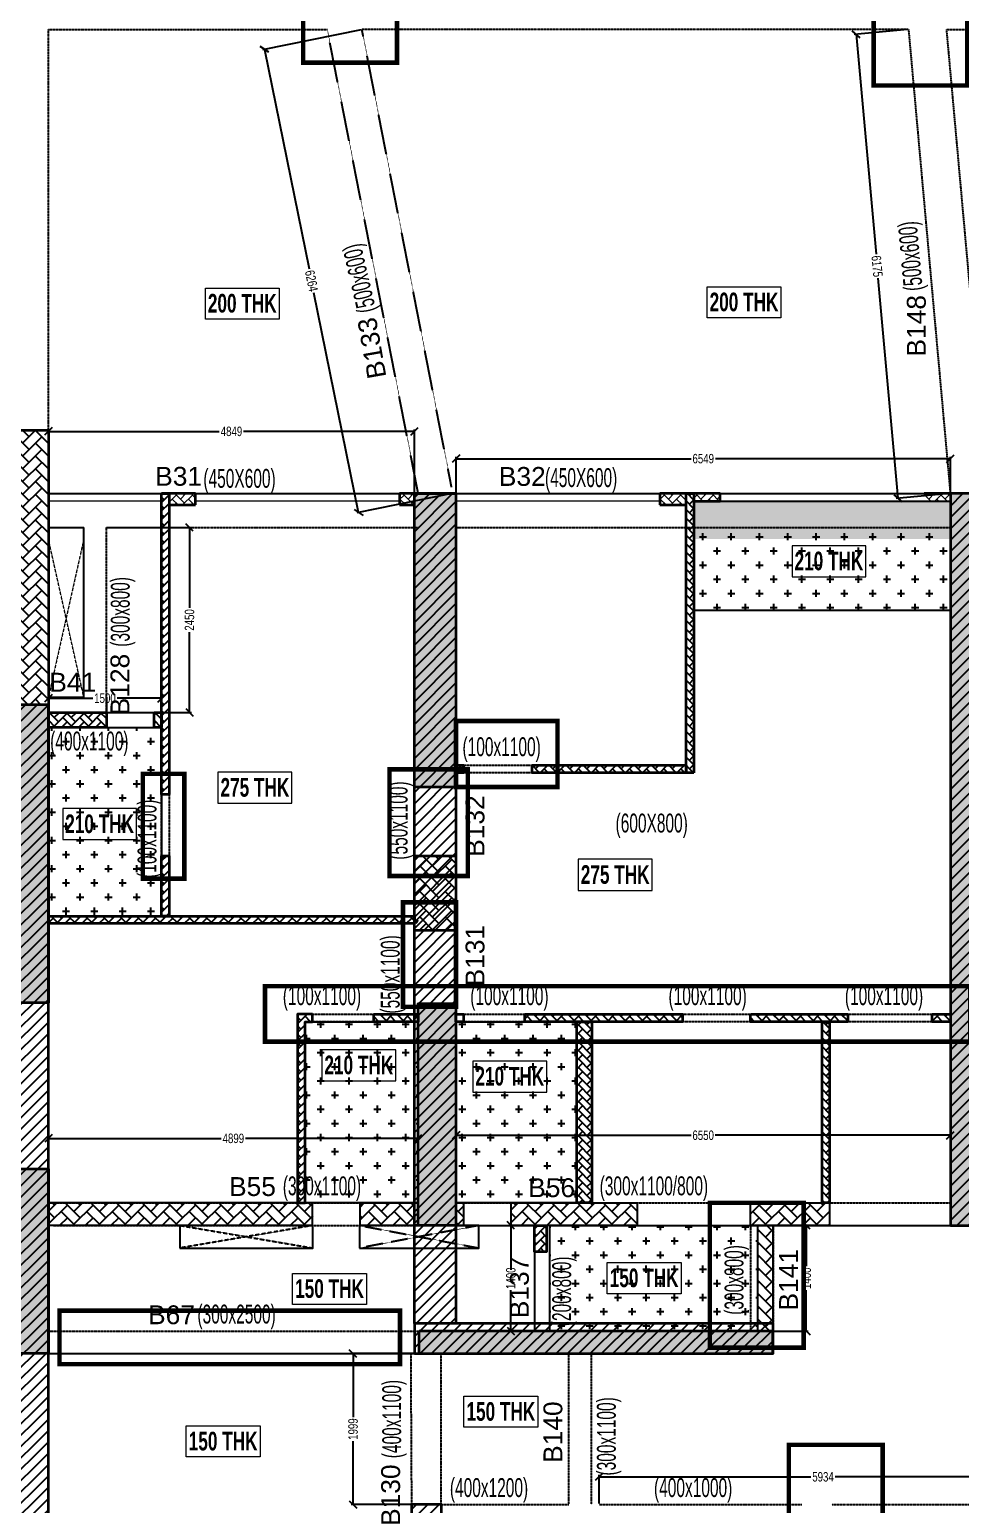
# Model space of a CAD drawing. Header units: millimetres. Extents: x 18542 to 87256, y 14692 to 73451.
# Drawn here: x 28440 to 40774, y 34012 to 53562 of the extents above; entities that cross this region are included whole.
import ezdxf
from ezdxf.enums import TextEntityAlignment as Align

# ---------------------------------------------------------------- set-up
doc = ezdxf.new("R2010")
doc.units = ezdxf.units.MM
doc.linetypes.add('HIDDEN', pattern=[0.375, 0.25, -0.125])
for name, color, linetype, lineweight in [('A-FLOR-IDEN', 11, 'Continuous', 9), ('A-HIDD-ABVE', 8, 'HIDDEN', 20), ('S-BEAM-IDEN', 2, 'Continuous', 9), ('S-COLS', 5, 'Continuous', 35), ('S-WALL', 4, 'Continuous', 18)]:
    doc.layers.add(name, color=color, linetype=linetype, lineweight=lineweight)
for name, color, linetype in [('Beam Nos', 7, 'Continuous'), ('changes', 7, 'Continuous'), ('CUTOUT', 4, 'Continuous'), ('S-BEAM', 7, 'Continuous'), ('S-COL HATCH', 9, 'Continuous'), ('S-DIM', 7, 'Continuous'), ('SUNK SLAB', 8, 'Continuous')]:
    doc.layers.add(name, color=color, linetype=linetype)
doc.styles.add('SC-BBS1', font='SansSerif')
doc.styles.add('sobha.sed', font='swisscl.ttf')
doc.styles.add('Swis721 LtCn BT', font='swisscl.ttf', dxfattribs={"width": 0.9, "height": 233.355162})
doc.styles.add('Swis721 LtCn BT_B', font='', dxfattribs={"width": 0.9, "height": 246.918336})
doc.styles.get('Swis721 LtCn BT_B').set_extended_font_data('Swis721 LtCn BT', bold=True)
doc.dimstyles.new('S-50', dxfattribs={"dimscale": 50, "dimtxt": 2.5, "dimasz": 2, "dimexe": 0.5, "dimexo": 0.25, "dimgap": 0.25, "dimtad": 0, "dimdec": 0, "dimrnd": 0.0005, "dimzin": 0, "dimdsep": 46, "dimtxsty": 'sobha.sed', "dimblk": 'OBLIQUE', "dimcen": 0.09, "dimclrd": 8, "dimclre": 8, "dimclrt": 6, "dimadec": 0, "dimazin": 0, "dimtfac": 1, "dimtdec": 0, "dimtofl": 0, "dimtmove": 2, "dimatfit": 3, "dimfxl": 0.18, "dimtolj": 1, "dimtzin": 0, "dimlwd": -1, "dimlwe": -1, "dimarcsym": 0})
pattern_1 = [(45, (-31699446.87, 20890861.25), (-75.1300955, 75.1300955), [])]
pattern_2 = [(45, (-31802317.5, 20729084.55), (0, 169.7056275), [360, -120]), (135, (-31802232.65, 20729169.4), (1e-14, 169.7056275), [360, -120])]
pattern_3 = [(45, (-15037.47, -17858.63), (0, 107.76307), [228.6, -76.2]), (135, (-14983.584, -17804.75), (7e-15, 107.76307), [228.6, -76.2])]
pattern_4 = [(360, (-31325997.91, 21142375.94), (187.5, 187.5), [93.75, -281.25]), (90, (-31325951.04, 21142329.07), (-187.5, 187.5), [93.75, -281.25])]
pattern_5 = [(45, (-31766331.42, 20760295.32), (3e-14, 113.13708499), [240, -80]), (135, (-31766274.855, 20760351.885), (4e-14, 113.13708499), [240, -80])]

# ---------------------------------------------------------------- blocks, each defined once
blk = doc.blocks.new('A$Cd226b1b4')
at = {"layer": 'S-COL HATCH', "transparency": 33554687}
h = blk.add_hatch(dxfattribs=at)
h.set_pattern_fill('ANSI31', color=256, scale=850)
h.set_pattern_definition(pattern_1)
h.paths.add_polyline_path([(5425, 10925), (5425, 10525), (10175, 10525), (10175, 10925)])
h.paths.add_polyline_path([(5425, 10925), (5975, 10925), (5975, 21925), (5425, 21925)])
h = blk.add_hatch(dxfattribs=at)
h.set_pattern_fill('ANSI31', color=256, scale=850)
h.set_pattern_definition(pattern_1)
h.paths.add_polyline_path([(12525, 12225), (13025, 12225), (13025, 21925), (12525, 21925)])
h = blk.add_hatch(dxfattribs=at)
h.set_pattern_fill('ANSI31', color=256, scale=850)
h.set_pattern_definition(pattern_1)
h.paths.add_polyline_path([(5785, 7625), (5785, 8525), (5385, 8525), (5385, 8025), (575, 8025), (575, 19125), (0, 19129), (0, 7625)])
at = {"layer": 'S-COLS', "elevation": 0}
blk.add_lwpolyline([(5425, 10925), (5425, 21925), (5975, 21925), (5975, 10925), (5425, 10925)], dxfattribs=at)
for points in [[(12525, 12225), (13025, 12225), (13025, 21925), (12525, 21925)], [(0, 7629), (5785, 7625), (5785, 8525), (5385, 8525), (5385, 8025), (575, 8025), (575, 19125), (0, 19129)], [(10175, 10925), (5425, 10925), (5425, 10525), (10175, 10525)]]:
    blk.add_lwpolyline(points, close=True, dxfattribs=at)
blk = doc.blocks.new('A$Cbe320e20')
at = {"layer": 'S-COL HATCH'}
h = blk.add_hatch(dxfattribs=at)
h.set_pattern_fill('AR-HBONE', color=256, scale=30)
h.set_pattern_definition(pattern_2)
h.paths.add_polyline_path([(-7796, 17040), (-7296, 17040), (-7296, 13401), (-7796, 13401)])
at = {"layer": 'S-COL HATCH', "transparency": 33554687}
h = blk.add_hatch(color=256, dxfattribs=at)
h.dxf.hatch_style = 1
h.paths.add_polyline_path([(-1896, 16200), (-2446, 16200), (-2446, 12310), (-1896, 12310)])
h = blk.add_hatch(color=256, dxfattribs=at)
h.dxf.hatch_style = 1
h.paths.add_polyline_path([(4654, 6500), (5154, 6500), (5154, 16200), (4654, 16200)])
h = blk.add_hatch(color=256, dxfattribs=at)
h.dxf.hatch_style = 1
h.paths.add_polyline_path([(-7296, 13401), (-7796, 13401), (-7796, 9451), (-7296, 9451)])
at = {"layer": 'S-COL HATCH'}
h = blk.add_hatch(dxfattribs=at)
h.set_pattern_fill('AR-HBONE', color=256, scale=30)
h.set_pattern_definition(pattern_2)
h.paths.add_polyline_path([(-1896, 11400), (-2446, 11400), (-2446, 10410), (-1896, 10410)])
at = {"layer": 'S-COL HATCH', "transparency": 33554687}
h = blk.add_hatch(color=256, dxfattribs=at)
h.dxf.hatch_style = 1
h.paths.add_polyline_path([(-1896, 9200), (-1896, 9200), (-1896, 9300), (-1896, 9440), (-2396, 9440), (-2396, 6500), (-1896, 6500)])
h = blk.add_hatch(color=256, dxfattribs=at)
h.dxf.hatch_style = 1
h.paths.add_polyline_path([(-7796, 4800), (-7296, 4800), (-7296, 7251), (-7796, 7251)])
at = {"layer": 'S-COL HATCH'}
h = blk.add_hatch(dxfattribs=at)
h.set_pattern_fill('AR-HBONE', color=256, scale=30)
h.set_pattern_definition(pattern_2)
h.paths.add_polyline_path([(-3786, 6799), (-7294, 6799), (-7294, 6501), (-3786, 6501)])
h = blk.add_hatch(dxfattribs=at)
h.set_pattern_fill('AR-HBONE', color=256, scale=30)
h.set_pattern_definition(pattern_2)
h.paths.add_polyline_path([(-2396, 6799), (-3166, 6799), (-3166, 6499), (-2615, 6499), (-2615, 6500), (-2396, 6500)])
h = blk.add_hatch(dxfattribs=at)
h.set_pattern_fill('AR-HBONE', color=256, scale=30)
h.set_pattern_definition(pattern_2)
h.paths.add_polyline_path([(-1795, 6800), (-1896, 6800), (-1896, 6500), (-1795, 6500)])
h = blk.add_hatch(dxfattribs=at)
h.set_pattern_fill('AR-HBONE', color=256, scale=30)
h.set_pattern_definition(pattern_2)
h.paths.add_polyline_path([(504, 6800), (-1165, 6800), (-1165, 6500), (504, 6500)])
h = blk.add_hatch(dxfattribs=at)
h.set_pattern_fill('AR-HBONE', color=256, scale=30)
h.set_pattern_definition(pattern_2)
h.paths.add_polyline_path([(2004, 6800), (2004, 6500), (3054, 6500), (3054, 6800)])
h = blk.add_hatch(dxfattribs=at)
h.set_pattern_fill('AR-HBONE', color=256, scale=20)
h.set_pattern_definition([(45, (-31797377.5, 20724184.55), (0, 113.13708499), [240, -80]), (135, (-31797320.93, 20724241.12), (9e-15, 113.13708499), [240, -80])])
h.paths.add_polyline_path([(-696, 6150), (-696, 6500), (-856, 6500), (-856, 6150)])
h = blk.add_hatch(dxfattribs=at)
h.set_pattern_fill('AR-HBONE', color=256, scale=30)
h.set_pattern_definition(pattern_2)
h.paths.add_polyline_path([(2304, 6500), (2104, 6500), (2104, 5100), (2304, 5100)])
at = {"layer": 'S-COL HATCH', "transparency": 33554687}
h = blk.add_hatch(color=256, dxfattribs=at)
h.dxf.hatch_style = 1
h.paths.add_polyline_path([(2304, 5100), (2104, 5100), (-2086, 5100), (-2086, 4800), (2304, 4800)])
h.paths.add_polyline_path([(-2086, 5100), (-2385, 5100), (-2385, 4800), (-2086, 4800)])
at = {"layer": 'S-WALL'}
h = blk.add_hatch(dxfattribs=at)
h.set_pattern_fill('FP_1', color=1, style=0, pattern_type=2)
h.set_pattern_definition(pattern_3)
h.paths.add_polyline_path([(-5695, 16050), (-5345, 16050), (-5345, 16200), (-5695, 16200)])
h = blk.add_hatch(dxfattribs=at)
h.set_pattern_fill('FP_1', color=1, style=0, pattern_type=2)
h.set_pattern_definition(pattern_3)
h.paths.add_polyline_path([(-5695, 16050), (-5345, 16050), (-5345, 16200), (-5695, 16200)])
h = blk.add_hatch(dxfattribs=at)
h.set_pattern_fill('FP_1', color=1, style=0, pattern_type=2)
h.set_pattern_definition(pattern_3)
h.paths.add_polyline_path([(-2445, 16050), (-2445, 16200), (-2645, 16200), (-2645, 16050)])
h = blk.add_hatch(dxfattribs=at)
h.set_pattern_fill('FP_1', color=1, style=0, pattern_type=2)
h.set_pattern_definition(pattern_3)
h.paths.add_polyline_path([(-2445, 16050), (-2445, 16200), (-2645, 16200), (-2645, 16050)])
h = blk.add_hatch(dxfattribs=at)
h.set_pattern_fill('FP_1', color=1, style=0, pattern_type=2)
h.set_pattern_definition(pattern_3)
h.paths.add_polyline_path([(1155, 16050), (1155, 16200), (805, 16200), (805, 16050)])
h = blk.add_hatch(dxfattribs=at)
h.set_pattern_fill('FP_1', color=1, style=0, pattern_type=2)
h.set_pattern_definition(pattern_3)
h.paths.add_polyline_path([(1155, 16050), (1155, 16200), (805, 16200), (805, 16050)])
h = blk.add_hatch(dxfattribs=at)
h.set_pattern_fill('FP_1', color=1, style=0, pattern_type=2)
h.set_pattern_definition(pattern_3)
h.paths.add_polyline_path([(1605, 16100), (1605, 16200), (1255, 16200), (1255, 16100)])
h = blk.add_hatch(dxfattribs=at)
h.set_pattern_fill('FP_1', color=1, style=0, pattern_type=2)
h.set_pattern_definition(pattern_3)
h.paths.add_polyline_path([(1605, 16100), (1605, 16200), (1255, 16200), (1255, 16100)])
h = blk.add_hatch(dxfattribs=at)
h.set_pattern_fill('FP_1', color=1, style=0, pattern_type=2)
h.set_pattern_definition(pattern_3)
h.paths.add_polyline_path([(4655, 16100), (4655, 16200), (4305, 16200), (4305, 16100)])
h = blk.add_hatch(dxfattribs=at)
h.set_pattern_fill('FP_1', color=1, style=0, pattern_type=2)
h.set_pattern_definition(pattern_3)
h.paths.add_polyline_path([(4655, 16100), (4655, 16200), (4305, 16200), (4305, 16100)])
at = {"layer": 'S-BEAM', "color": 5}
for points in [[(-3796, 6801), (-7294, 6801), (-7294, 6501), (-3796, 6501)], [(-1896, 6800), (-1795, 6800), (-1795, 6500), (-1896, 6500)], [(-1165, 6800), (504, 6800), (504, 6500), (-1165, 6500)]]:
    blk.add_lwpolyline(points, close=True, dxfattribs=at)
at = {"layer": 'S-BEAM', "color": 5, "elevation": 0}
for points in [[(-3166, 6800), (-2396, 6800), (-2396, 6499), (-3166, 6499)], [(2004, 6800), (3054, 6800), (3054, 6500), (2004, 6500)], [(2104, 6500), (2304, 6500), (2304, 5100), (2104, 5100)]]:
    blk.add_lwpolyline(points, close=True, dxfattribs=at)
at = {"layer": 'S-COLS'}
for p, q in [((-7296, 17040), (-7296, 17040)), ((-7296, 13401), (-7796, 13401)), ((-2385, 4800), (-2385, 5100))]:
    blk.add_line(p, q, dxfattribs=at)
for points in [[(-7296, 17040), (-7296, 9451), (-7796, 9451), (-7796, 17040)], [(-2446, 16200), (-1896, 16200), (-1896, 12310), (-2446, 12310)], [(-2446, 11400), (-1896, 11400), (-1896, 10410), (-2446, 10410)], [(-7796, 7251), (-7296, 7251), (-7296, 4800), (-7796, 4800)]]:
    blk.add_lwpolyline(points, close=True, dxfattribs=at)
at = {"layer": 'S-COLS', "elevation": 0}
for points in [[(4654, 6500), (5154, 6500), (5154, 16200), (4654, 16200)], [(-856, 6500), (-696, 6500), (-696, 6150), (-856, 6150)]]:
    blk.add_lwpolyline(points, close=True, dxfattribs=at)
at = {"layer": 'S-COLS'}
blk.add_lwpolyline([(-2396, 6500), (-2396, 9440), (-1896, 9440), (-1896, 6500), (-2446, 6500)], dxfattribs=at)
at = {"layer": 'S-COLS', "elevation": 0}
blk.add_lwpolyline([(-2385, 4800), (2304, 4800), (2304, 5100), (-2385, 5100)], dxfattribs=at)
at = {"layer": 'S-WALL', "color": 7}
for p, q in [((-7295, 16200), (-5795, 16200)), ((-5795, 16100), (-7295, 16100)), ((-5345, 16200), (-2645, 16200)), ((-2645, 16100), (-5345, 16100)), ((-1895, 16200), (805, 16200)), ((805, 16100), (-1895, 16100)), ((1605, 16200), (4305, 16200)), ((4654, 16100), (1605, 16100))]:
    blk.add_line(p, q, dxfattribs=at)
at = {"layer": 'S-WALL', "color": 5, "lineweight": 35}
for p, q in [((-5345, 16200), (-5795, 16200)), ((-5695, 16050), (-5345, 16050)), ((-5345, 16050), (-5345, 16200)), ((-2645, 16200), (-2645, 16050)), ((-2645, 16050), (-2445, 16050)), ((805, 16200), (805, 16050)), ((805, 16050), (1155, 16050)), ((1255, 16100), (1605, 16100)), ((1605, 16100), (1605, 16200))]:
    blk.add_line(p, q, dxfattribs=at)
at = {"layer": 'S-WALL', "lineweight": 35}
for p, q in [((-1895, 16200), (-2645, 16200)), ((1605, 16200), (805, 16200)), ((5155, 16200), (4305, 16200))]:
    blk.add_line(p, q, dxfattribs=at)
blk = doc.blocks.new('A$Cf6edaa24')
at = {"layer": 'CUTOUT', "color": 8, "linetype": 'HIDDEN'}
for p, q in [((880, 300), (-875, 1)), ((-875, 299), (880, 0)), ((3080, 300), (1500, 0)), ((3080, 300), (1500, 0)), ((1500, 300), (3080, 0))]:
    blk.add_line(p, q, dxfattribs=at)
at = {"layer": 'CUTOUT', "linetype": 'HIDDEN'}
blk.add_line((1500, 300), (3080, 0), dxfattribs=at)
at = {"layer": 'CUTOUT'}
for points in [[(-880, 0), (880, 0), (880, 300), (-880, 300)], [(1500, 0), (3080, 0), (3080, 300), (1500, 300)]]:
    blk.add_lwpolyline(points, close=True, dxfattribs=at)
blk = doc.blocks.new('_OBLIQUE')
at = {"color": 0, "linetype": 'ByBlock'}
blk.add_line((-0.5, -0.5), (0.5, 0.5), dxfattribs=at)
blk = doc.blocks.new('*D356')
at = {"layer": 'Defpoints', "color": 0, "transparency": 16777216}
for p in [(33540, 48235), (28691, 47411), (33540, 47411)]:
    blk.add_point(p, dxfattribs=at)
at = {"layer": 'S-DIM', "color": 8, "transparency": 16777216}
for p, q in [((28691, 47423), (28691, 48260)), ((28691, 48235), (30954, 48235)), ((33540, 48235), (31277, 48235)), ((33540, 47424), (33540, 48260))]:
    blk.add_line(p, q, dxfattribs=at)
at = {"layer": 'S-DIM', "color": 8, "transparency": 16777216, "xscale": 100, "yscale": 100, "zscale": 100, "rotation": 180}
blk.add_blockref('_OBLIQUE', (28691, 48235), dxfattribs=at)
at = {"layer": 'S-DIM', "color": 8, "transparency": 16777216, "xscale": 100, "yscale": 100, "zscale": 100}
blk.add_blockref('_OBLIQUE', (33540, 48235), dxfattribs=at)
at = {"layer": 'S-DIM', "color": 6, "transparency": 16777216, "insert": (31116, 48235), "char_height": 125, "attachment_point": 5, "style": 'sobha.sed'}
blk.add_mtext('\\A1;4849', dxfattribs=at)
blk = doc.blocks.new('*D277')
at = {"layer": 'Defpoints', "color": 0, "transparency": 16777216}
for p in [(40640, 47873), (34091, 47411), (40640, 47411, 0)]:
    blk.add_point(p, dxfattribs=at)
at = {"layer": 'S-DIM', "color": 8, "transparency": 16777216}
for p, q in [((34091, 47423), (34091, 47898)), ((34091, 47873), (37205, 47873)), ((40640, 47873), (37527, 47873)), ((40640, 47424), (40640, 47898))]:
    blk.add_line(p, q, dxfattribs=at)
at = {"layer": 'S-DIM', "color": 8, "transparency": 16777216, "xscale": 100, "yscale": 100, "zscale": 100, "rotation": 180}
blk.add_blockref('_OBLIQUE', (34091, 47873), dxfattribs=at)
at = {"layer": 'S-DIM', "color": 8, "transparency": 16777216, "xscale": 100, "yscale": 100, "zscale": 100}
blk.add_blockref('_OBLIQUE', (40640, 47873), dxfattribs=at)
at = {"layer": 'S-DIM', "color": 6, "transparency": 16777216, "insert": (37366, 47873), "char_height": 125, "attachment_point": 5, "style": 'sobha.sed'}
blk.add_mtext('\\A1;6549', dxfattribs=at)
blk = doc.blocks.new('*D285')
at = {"layer": 'Defpoints', "color": 0, "transparency": 16777216}
for p in [(30190, 44698), (28690, 44511, 0), (30190, 44311)]:
    blk.add_point(p, dxfattribs=at)
at = {"layer": 'S-DIM', "color": 8, "transparency": 16777216}
for p, q in [((28690, 44523), (28690, 44723)), ((28690, 44698), (29281, 44698)), ((30190, 44698), (29600, 44698)), ((30190, 44323), (30190, 44723))]:
    blk.add_line(p, q, dxfattribs=at)
at = {"layer": 'S-DIM', "color": 8, "transparency": 16777216, "xscale": 100, "yscale": 100, "zscale": 100, "rotation": 180}
blk.add_blockref('_OBLIQUE', (28690, 44698), dxfattribs=at)
at = {"layer": 'S-DIM', "color": 8, "transparency": 16777216, "xscale": 100, "yscale": 100, "zscale": 100}
blk.add_blockref('_OBLIQUE', (30190, 44698), dxfattribs=at)
at = {"layer": 'S-DIM', "color": 6, "transparency": 16777216, "insert": (29440, 44698), "char_height": 125, "attachment_point": 5, "style": 'sobha.sed'}
blk.add_mtext('\\A1;1500', dxfattribs=at)
blk = doc.blocks.new('*D245')
at = {"layer": 'Defpoints', "color": 0, "transparency": 16777216}
for p in [(33590, 38864), (28692, 38012), (33590, 38010)]:
    blk.add_point(p, dxfattribs=at)
at = {"layer": 'S-DIM', "color": 8, "transparency": 16777216}
for p, q in [((28692, 38024), (28692, 38889)), ((28692, 38864), (30979, 38864)), ((33590, 38864), (31303, 38864)), ((33590, 38023), (33590, 38889))]:
    blk.add_line(p, q, dxfattribs=at)
at = {"layer": 'S-DIM', "color": 8, "transparency": 16777216, "xscale": 100, "yscale": 100, "zscale": 100, "rotation": 180}
blk.add_blockref('_OBLIQUE', (28692, 38864), dxfattribs=at)
at = {"layer": 'S-DIM', "color": 8, "transparency": 16777216, "xscale": 100, "yscale": 100, "zscale": 100}
blk.add_blockref('_OBLIQUE', (33590, 38864), dxfattribs=at)
at = {"layer": 'S-DIM', "color": 6, "transparency": 16777216, "insert": (31141, 38864), "char_height": 125, "attachment_point": 5, "style": 'sobha.sed'}
blk.add_mtext('\\A1;4899', dxfattribs=at)
blk = doc.blocks.new('*D246')
at = {"layer": 'Defpoints', "color": 0, "transparency": 16777216}
for p in [(40640, 38905), (34090, 38011), (40640, 38011, 0)]:
    blk.add_point(p, dxfattribs=at)
at = {"layer": 'S-DIM', "color": 8, "transparency": 16777216}
for p, q in [((34090, 38023), (34090, 38930)), ((40640, 38023), (40640, 38930)), ((34090, 38905), (37204, 38905)), ((40640, 38905), (37526, 38905))]:
    blk.add_line(p, q, dxfattribs=at)
at = {"layer": 'S-DIM', "color": 8, "transparency": 16777216, "xscale": 100, "yscale": 100, "zscale": 100, "rotation": 180}
blk.add_blockref('_OBLIQUE', (34090, 38905), dxfattribs=at)
at = {"layer": 'S-DIM', "color": 8, "transparency": 16777216, "xscale": 100, "yscale": 100, "zscale": 100}
blk.add_blockref('_OBLIQUE', (40640, 38905), dxfattribs=at)
at = {"layer": 'S-DIM', "color": 6, "transparency": 16777216, "insert": (37365, 38905), "char_height": 125, "attachment_point": 5, "style": 'sobha.sed'}
blk.add_mtext('\\A1;6550', dxfattribs=at)
blk = doc.blocks.new('*D254')
at = {"layer": 'Defpoints', "color": 0, "transparency": 16777216}
for p in [(41920, 34378), (35986, 34012), (41920, 34012)]:
    blk.add_point(p, dxfattribs=at)
at = {"layer": 'S-DIM', "color": 8, "transparency": 16777216}
for p, q in [((35986, 34024), (35986, 34403)), ((35986, 34378), (38792, 34378)), ((41920, 34378), (39115, 34378)), ((41920, 34024), (41920, 34403))]:
    blk.add_line(p, q, dxfattribs=at)
at = {"layer": 'S-DIM', "color": 8, "transparency": 16777216, "xscale": 100, "yscale": 100, "zscale": 100, "rotation": 180}
blk.add_blockref('_OBLIQUE', (35986, 34378), dxfattribs=at)
at = {"layer": 'S-DIM', "color": 8, "transparency": 16777216, "xscale": 100, "yscale": 100, "zscale": 100}
blk.add_blockref('_OBLIQUE', (41920, 34378), dxfattribs=at)
at = {"layer": 'S-DIM', "color": 6, "transparency": 16777216, "insert": (38953, 34378), "char_height": 125, "attachment_point": 5, "style": 'sobha.sed'}
blk.add_mtext('\\A1;5934', dxfattribs=at)
blk = doc.blocks.new('*D290')
at = {"layer": 'Defpoints', "color": 0, "transparency": 16777216}
for p in [(29460, 46961), (29460, 44511, 0), (30560, 44511)]:
    blk.add_point(p, dxfattribs=at)
at = {"layer": 'S-DIM', "color": 8, "transparency": 16777216}
for p, q in [((29473, 46961), (30585, 46961)), ((30560, 46961), (30560, 45897)), ((30560, 44511), (30560, 45575)), ((29473, 44511), (30585, 44511))]:
    blk.add_line(p, q, dxfattribs=at)
at = {"layer": 'S-DIM', "color": 8, "transparency": 16777216, "xscale": 100, "yscale": 100, "zscale": 100}
for p, rotation in [((30560, 46961), 90), ((30560, 44511), 270)]:
    blk.add_blockref('_OBLIQUE', p, dxfattribs=dict(at, rotation=rotation))
at = {"layer": 'S-DIM', "color": 6, "transparency": 16777216, "insert": (30560, 45736), "char_height": 125, "attachment_point": 5, "rotation": 90, "style": 'sobha.sed'}
blk.add_mtext('\\A1;2450', dxfattribs=at)
blk = doc.blocks.new('*D291')
at = {"layer": 'Defpoints', "color": 0, "transparency": 16777216}
for p in [(33890, 36011), (32727, 34012), (33890, 34012)]:
    blk.add_point(p, dxfattribs=at)
at = {"layer": 'S-DIM', "color": 8, "transparency": 16777216}
for p, q in [((33878, 36011), (32702, 36011)), ((32727, 36011), (32727, 35171)), ((32727, 34012), (32727, 34852)), ((33878, 34012), (32702, 34012))]:
    blk.add_line(p, q, dxfattribs=at)
at = {"layer": 'S-DIM', "color": 8, "transparency": 16777216, "xscale": 100, "yscale": 100, "zscale": 100}
for p, rotation in [((32727, 36011), 90), ((32727, 34012), 270)]:
    blk.add_blockref('_OBLIQUE', p, dxfattribs=dict(at, rotation=rotation))
at = {"layer": 'S-DIM', "color": 6, "transparency": 16777216, "insert": (32727, 35011), "char_height": 125, "attachment_point": 5, "rotation": 90, "style": 'sobha.sed'}
blk.add_mtext('\\A1;1999', dxfattribs=at)
blk = doc.blocks.new('*D448')
at = {"layer": 'Defpoints', "color": 0, "transparency": 16777216}
for p in [(32845, 53562), (34091, 47423), (32800, 47161)]:
    blk.add_point(p, dxfattribs=at)
at = {"layer": 'S-DIM', "color": 8, "transparency": 16777216}
for p, q in [((32832, 53559), (31529, 53294)), ((31554, 53299), (32145, 50389)), ((32800, 47161), (32209, 50072)), ((34079, 47421), (32776, 47156))]:
    blk.add_line(p, q, dxfattribs=at)
at = {"layer": 'S-DIM', "color": 8, "transparency": 16777216, "xscale": 100, "yscale": 100, "zscale": 100}
for p, rotation in [((31554, 53299), 101.4767030807643), ((32800, 47161), 281.4767030807643)]:
    blk.add_blockref('_OBLIQUE', p, dxfattribs=dict(at, rotation=rotation))
at = {"layer": 'S-DIM', "color": 6, "transparency": 16777216, "insert": (32177, 50230), "char_height": 125, "attachment_point": 5, "rotation": 281.4767, "style": 'sobha.sed'}
blk.add_mtext('\\A1;6264', dxfattribs=at)
blk = doc.blocks.new('*D449')
at = {"layer": 'Defpoints', "color": 0, "transparency": 16777216}
for p in [(40085, 53562), (39947, 47349), (40640, 47411, 0)]:
    blk.add_point(p, dxfattribs=at)
at = {"layer": 'S-DIM', "color": 8, "transparency": 16777216}
for p, q in [((40073, 53560), (39367, 53497)), ((39392, 53499), (39655, 50584)), ((39947, 47349), (39684, 50264)), ((40628, 47410), (39922, 47347))]:
    blk.add_line(p, q, dxfattribs=at)
at = {"layer": 'S-DIM', "color": 8, "transparency": 16777216, "xscale": 100, "yscale": 100, "zscale": 100}
for p, rotation in [((39392, 53499), 95.15687656454917), ((39947, 47349), 275.1568765645491)]:
    blk.add_blockref('_OBLIQUE', p, dxfattribs=dict(at, rotation=rotation))
at = {"layer": 'S-DIM', "color": 6, "transparency": 16777216, "insert": (39669, 50424), "char_height": 125, "attachment_point": 5, "rotation": 275.1569, "style": 'sobha.sed'}
blk.add_mtext('\\A1;6175', dxfattribs=at)
blk = doc.blocks.new('*D451')
at = {"layer": 'Defpoints', "color": 0, "transparency": 16777216}
for p in [(35130, 37711), (34817, 36311), (35130, 36311)]:
    blk.add_point(p, dxfattribs=at)
at = {"layer": 'S-DIM', "color": 8, "transparency": 16777216}
for p, q in [((35118, 37711), (34792, 37711)), ((34817, 37711), (34817, 37170)), ((34817, 36311), (34817, 36851)), ((35118, 36311), (34792, 36311))]:
    blk.add_line(p, q, dxfattribs=at)
at = {"layer": 'S-DIM', "color": 8, "transparency": 16777216, "xscale": 100, "yscale": 100, "zscale": 100}
for p, rotation in [((34817, 37711), 89.99991696906116), ((34817, 36311), 269.9999169690611)]:
    blk.add_blockref('_OBLIQUE', p, dxfattribs=dict(at, rotation=rotation))
at = {"layer": 'S-DIM', "color": 6, "transparency": 16777216, "insert": (34817, 37011), "char_height": 125, "attachment_point": 5, "rotation": 89.9999, "style": 'sobha.sed'}
blk.add_mtext('\\A1;1400', dxfattribs=at)
blk = doc.blocks.new('*D452')
at = {"layer": 'Defpoints', "color": 0, "transparency": 16777216}
for p in [(37990, 37711, 0), (37990, 36311, 0), (38731, 36311)]:
    blk.add_point(p, dxfattribs=at)
at = {"layer": 'S-DIM', "color": 8, "transparency": 16777216}
for p, q in [((38003, 37711), (38756, 37711)), ((38731, 37711), (38731, 37170)), ((38731, 36311), (38731, 36851)), ((38003, 36311), (38756, 36311))]:
    blk.add_line(p, q, dxfattribs=at)
at = {"layer": 'S-DIM', "color": 8, "transparency": 16777216, "xscale": 100, "yscale": 100, "zscale": 100}
for p, rotation in [((38731, 37711), 90), ((38731, 36311), 270)]:
    blk.add_blockref('_OBLIQUE', p, dxfattribs=dict(at, rotation=rotation))
at = {"layer": 'S-DIM', "color": 6, "transparency": 16777216, "insert": (38731, 37011), "char_height": 125, "attachment_point": 5, "rotation": 90, "style": 'sobha.sed'}
blk.add_mtext('\\A1;1400', dxfattribs=at)

msp = doc.modelspace()

# ---------------------------------------------------------------- hatches: boundary and pattern name
at = {"layer": 'S-COL HATCH'}
h = msp.add_hatch(dxfattribs=at)
h.set_pattern_fill('AR-HBONE', color=256, scale=20)
h.set_pattern_definition(pattern_5)
h.paths.add_polyline_path([(30290.4, 47410.8), (30190.4, 47410.8), (30190.4, 43420.8), (30290.4, 43420.8)])
h = msp.add_hatch(dxfattribs=at)
h.set_pattern_fill('AR-HBONE', color=256, scale=20)
h.set_pattern_definition(pattern_5)
h.paths.add_polyline_path([(37240.4, 47410.8), (37140.4, 47410.8), (37140.4, 43710.8), (37240.4, 43710.8)])
h = msp.add_hatch(dxfattribs=at)
h.set_pattern_fill('AR-HBONE', color=256, scale=20)
h.set_pattern_definition([(45, (-31767731.46, 20760295.34), (3e-14, 113.13708499), [240, -80]), (135, (-31767674.89, 20760351.905), (4e-14, 113.13708499), [240, -80])])
h.paths.add_polyline_path([(28690.4, 44510.8), (28690.4, 44310.8), (29460.4, 44310.8), (29460.4, 44510.8)])
h = msp.add_hatch(dxfattribs=at)
h.set_pattern_fill('AR-HBONE', color=256, scale=20)
h.set_pattern_definition(pattern_5)
h.paths.add_polyline_path([(30090.4, 44510.8), (30090.4, 44310.8), (30190.4, 44310.8), (30190.4, 44510.8)])
h = msp.add_hatch(dxfattribs=at)
h.set_pattern_fill('AR-HBONE', color=256, scale=15)
h.set_pattern_definition([(45, (-31325997.83, 21142375.94), (2e-14, 84.85281374), [180, -60]), (135, (-31325955.406, 21142418.37), (3e-14, 84.85281374), [180, -60])])
h.paths.add_polyline_path([(34190.4, 43810.8), (34090.4, 43810.8), (34090.4, 43710.8), (34190.4, 43710.8)])
h = msp.add_hatch(dxfattribs=at)
h.set_pattern_fill('AR-HBONE', color=256, scale=20)
h.set_pattern_definition(pattern_5)
h.paths.add_polyline_path([(37140.4, 43810.8), (35100.4, 43810.8), (35100.4, 43710.8), (37140.4, 43710.8)])
h = msp.add_hatch(dxfattribs=at)
h.set_pattern_fill('AR-HBONE', color=256, scale=20)
h.set_pattern_definition(pattern_5)
h.paths.add_polyline_path([(30290.4, 42610.8), (30190.4, 42610.8), (30190.4, 41810.8), (30290.4, 41810.8)])
h = msp.add_hatch(dxfattribs=at)
h.set_pattern_fill('AR-HBONE', color=256, scale=20)
h.set_pattern_definition(pattern_5)
h.paths.add_polyline_path([(33590.4, 41810.8), (28690.4, 41810.8), (28690.4, 41710.8), (33590.4, 41710.8)])
h = msp.add_hatch(dxfattribs=at)
h.set_pattern_fill('AR-HBONE', color=256, scale=20)
h.set_pattern_definition(pattern_5)
h.paths.add_polyline_path([(32090.4, 40410.8), (32190.4, 40410.8), (32190.4, 40510.8), (31990.4, 40510.8), (31990.4, 38011.8), (32090.4, 38011.8)])
h = msp.add_hatch(dxfattribs=at)
h.set_pattern_fill('AR-HBONE', color=256, scale=20)
h.set_pattern_definition(pattern_5)
h.paths.add_polyline_path([(33590.4, 40510.8), (33000.4, 40510.8), (33000.4, 40410.8), (33590.4, 40410.8)])
h = msp.add_hatch(dxfattribs=at)
h.set_pattern_fill('AR-HBONE', color=256, scale=20)
h.set_pattern_definition(pattern_5)
h.paths.add_polyline_path([(37090.4, 40410.8), (37090.4, 40510.8), (35000.4, 40510.8), (35000.4, 40410.8)])
h = msp.add_hatch(dxfattribs=at)
h.set_pattern_fill('AR-HBONE', color=256, scale=20)
h.set_pattern_definition(pattern_5)
h.paths.add_polyline_path([(39280.4, 40510.8), (37990.4, 40510.8), (37990.4, 40410.8), (39280.4, 40410.8)])
h = msp.add_hatch(dxfattribs=at)
h.set_pattern_fill('AR-HBONE', color=256, scale=20)
h.set_pattern_definition(pattern_5)
h.paths.add_polyline_path([(40640.4, 40510.8), (40400.4, 40510.8), (40400.4, 40410.8), (40640.4, 40410.8)])
h = msp.add_hatch(dxfattribs=at)
h.set_pattern_fill('AR-HBONE', color=256, scale=20)
h.set_pattern_definition(pattern_5)
h.paths.add_polyline_path([(35690.9, 38010.8), (35890.4, 38010.8), (35890.4, 40410.8), (35690.9, 40410.8)])
h = msp.add_hatch(dxfattribs=at)
h.set_pattern_fill('AR-HBONE', color=256, scale=20)
h.set_pattern_definition(pattern_5)
h.paths.add_polyline_path([(39040.4, 40410.8), (38940.4, 40410.8), (38940.4, 38010.8), (39040.4, 38010.8)])
at = {"layer": 'SUNK SLAB'}
h = msp.add_hatch(dxfattribs=at)
h.set_pattern_fill('CROSS', color=8, scale=750, style=0)
h.set_pattern_definition([(360, (-31766328.81, 20915235.64), (187.5, 187.5), [93.75, -281.25]), (90, (-31766281.93, 20915188.76), (-187.5, 187.5), [93.75, -281.25])])
h.paths.add_polyline_path([(40640.3, 46810.8), (40640.3, 47310.8), (37240.4, 47310.8), (37240.4, 46810.8)])
h.paths.add_polyline_path([(72241.2, 46810.8), (72241.2, 47311.6), (68841.2, 47311.6), (68841.2, 46810.8)])
h = msp.add_hatch(dxfattribs=at)
h.set_pattern_fill('CROSS', color=8, scale=750, style=0)
h.set_pattern_definition([(360, (-31325997.91, 21142275.94), (187.5, 187.5), [93.75, -281.25]), (90, (-31325951.04, 21142229.07), (-187.5, 187.5), [93.75, -281.25])])
h.paths.add_polyline_path([(40640.3, 45860.8), (40640.3, 46960.8), (37240.4, 46960.8), (37240.4, 45860.8)])
h = msp.add_hatch(dxfattribs=at)
h.set_pattern_fill('CROSS', color=8, scale=750, style=0)
h.set_pattern_definition(pattern_4)
h.paths.add_polyline_path([(28690.4, 41810.8), (30190.4, 41810.8), (30190.4, 44310.8), (28690.4, 44310.8)])
h = msp.add_hatch(dxfattribs=at)
h.set_pattern_fill('CROSS', color=8, scale=750, style=0)
h.set_pattern_definition(pattern_4)
h.paths.add_polyline_path([(33590.4, 40410.8), (32090.4, 40410.8), (32090.4, 38010.8), (33590.4, 38010.8)])
h = msp.add_hatch(dxfattribs=at)
h.set_pattern_fill('CROSS', color=8, scale=750, style=0)
h.set_pattern_definition(pattern_4)
h.paths.add_polyline_path([(35690.8, 40410.8), (34090.4, 40410.8), (34090.4, 38010.8), (35690.8, 38010.8)])
h = msp.add_hatch(dxfattribs=at)
h.set_pattern_fill('CROSS', color=8, scale=750, style=0)
h.set_pattern_definition([(360, (-31325997.91, 21141942.63), (187.5, 187.5), [93.75, -281.25]), (90, (-31325951.04, 21141895.76), (-187.5, 187.5), [93.75, -281.25])])
h.paths.add_polyline_path([(35330.4, 37710.8), (35330.4, 36310.8), (38090.4, 36310.8), (38090.4, 37710.8)])
h.paths.add_polyline_path([(35757, 36312.5), (35757, 37585.8), (35229.8, 37585.8), (35229.8, 36312.5)], flags=9)

# ---------------------------------------------------------------- linework, layer by layer
at = {"color": 1, "const_width": 60}
for points in [[(32064.9, 58242.8), (33307.6, 58242.8), (33307.6, 53121.9), (32064.9, 53121.9)], [(39623.2, 57940.6), (40865.9, 57940.6), (40865.9, 52819.7), (39623.2, 52819.7)], [(37454, 38010.8), (38696.7, 38010.8), (38696.7, 36090.4), (37454, 36090.4)]]:
    msp.add_lwpolyline(points, close=True, dxfattribs=at)
at = {"color": 2, "const_width": 60}
for points in [[(35435, 44397.1), (34090.4, 44397.1), (34090.4, 43520.8), (35435, 43520.8)], [(29941.6, 43696.2), (30492, 43696.2), (30492, 42306.2), (29941.6, 42306.2)], [(34247, 42342.8), (33210.1, 42342.8), (33210.1, 43755.6), (34247, 43755.6)], [(33389.3, 41992.7), (34090.4, 41992.7), (34090.4, 40607), (33389.3, 40607)], [(31560.5, 40881.2), (40902.4, 40881.2), (40902.4, 40146.5), (31560.5, 40146.5)], [(28837.3, 36580.3), (33349.3, 36580.3), (33349.3, 35871.5), (28837.3, 35871.5)]]:
    msp.add_lwpolyline(points, close=True, dxfattribs=at)
at = {"color": 1, "const_width": 60, "elevation": 0}
msp.add_lwpolyline([(38500.4, 34801.8), (39743.1, 34801.8), (39743.1, 30810.8), (38500.4, 30810.8)], close=True, dxfattribs=at)
at = {"layer": 'A-FLOR-IDEN', "color": 8, "flags": 128}
for points in [[(31747.8, 50135.4), (31747.8, 49723.6), (30770.3, 49723.6), (30770.3, 50135.4)], [(31747.8, 50135.4), (31747.8, 49723.6), (30770.3, 49723.6), (30770.3, 50135.4)], [(38394.8, 50152.4), (38394.8, 49740.6), (37417.3, 49740.6), (37417.3, 50152.4)], [(38394.8, 50152.4), (38394.8, 49740.6), (37417.3, 49740.6), (37417.3, 50152.4)]]:
    msp.add_lwpolyline(points, close=True, dxfattribs=at)
at = {"layer": 'A-FLOR-IDEN', "color": 8, "elevation": 0, "flags": 128}
for points in [[(38542.9, 46719.2), (38542.9, 46307.4), (39520.4, 46307.4), (39520.4, 46719.2)], [(30937.4, 43718.3), (30937.4, 43306.5), (31914.9, 43306.5), (31914.9, 43718.3)], [(28880.4, 43235.7), (28880.4, 42823.9), (29857.9, 42823.9), (29857.9, 43235.7)], [(35710.8, 42563), (35710.8, 42151.2), (36688.3, 42151.2), (36688.3, 42563)], [(32313.8, 40039.2), (32313.8, 39627.4), (33291.3, 39627.4), (33291.3, 40039.2)], [(34314.7, 39889.2), (34314.7, 39477.4), (35292.2, 39477.4), (35292.2, 39889.2)], [(37071.7, 37217.5), (37071.7, 36805.6), (36094.2, 36805.6), (36094.2, 37217.5)], [(32903.8, 37074.9), (32903.8, 36663.1), (31926.3, 36663.1), (31926.3, 37074.9)], [(35173.6, 35446.2), (35173.6, 35034.4), (34196.1, 35034.4), (34196.1, 35446.2)], [(31494.2, 35053.3), (31494.2, 34641.5), (30516.7, 34641.5), (30516.7, 35053.3)]]:
    msp.add_lwpolyline(points, close=True, dxfattribs=at)
at = {"layer": 'A-HIDD-ABVE', "linetype": 'HIDDEN'}
for p, q in [((29160.4, 46810.8), (28690.4, 44710.8)), ((29160.4, 44710.8), (28690.4, 46810.8))]:
    msp.add_line(p, q, dxfattribs=at)
at = {"layer": 'S-BEAM', "linetype": 'HIDDEN'}
for p, q in [((28690.3, 53561.6), (32386.2, 53561.6)), ((28690.3, 47411.6), (28690.3, 53561.6)), ((33590.4, 47411.6), (32386.2, 53561.6, 0)), ((34032, 47498), (32844.5, 53562.7, 0)), ((40085.3, 53561.6), (32844.7, 53561.6)), ((40085.3, 53561.6, 0), (40641.4, 47389.1, 0)), ((40587.2, 53562.7, 0), (41139.3, 47434, 0)), ((40587.3, 53561.6), (49301, 53561.6)), ((29460.4, 46960.8), (33590.4, 46960.8)), ((29460.4, 44310.8), (29460.4, 46960.8)), ((34090.4, 46960.8), (40640.3, 46960.8, 0)), ((28690.3, 44710.8), (28690.3, 46660.8)), ((29460.4, 44710.8), (29460.4, 44710.8)), ((33540.4, 43520.8), (33540.4, 42610.8)), ((34090.4, 43520.8), (34090.4, 42610.8)), ((33540.4, 41620.8), (33540.4, 40710.8)), ((34090.4, 41620.8), (34090.4, 40710.8)), ((28690.4, 38010.2), (33590.4, 38010.2)), ((34090.4, 38010.8), (40640.3, 38010.8, 0)), ((28690.4, 37711.8), (33590.4, 37709.6)), ((37990.4, 37710.8, 0), (37990.4, 36310.8, 0)), ((38290.4, 37711.6), (43940.4, 37711.6)), ((38290.4, 37710.8, 0), (38290.4, 36310.8, 0)), ((28690.4, 36310.8), (33600.7, 36310.8, 0)), ((33490.4, 36011.5, 0), (33500.4, 34011.5)), ((33890.4, 36011.5), (33890.4, 34011.5)), ((35586, 34011.5), (35586, 36011.5, 0)), ((35886, 34011.5), (35886, 36011.5, 0)), ((33890.4, 34011.5), (35586, 34011.5)), ((35986, 34011.5), (38670.4, 34011.5)), ((39070.4, 34011.5), (41920.4, 34011.5))]:
    msp.add_line(p, q, dxfattribs=at)
at = {"layer": 'S-BEAM'}
for p, q in [((28690.3, 47410.8), (34090.4, 47410.8)), ((34090.4, 47410.8), (40640.3, 47410.8, 0)), ((28690.3, 46960.8), (29160.4, 46960.8)), ((29160.4, 44710.8), (29160.4, 46960.8)), ((28690.3, 44710.8), (29160.4, 44710.8)), ((34090.4, 37710.8), (35130.4, 37710.8)), ((35130.4, 37710.8), (35130.4, 36310.8)), ((35330.4, 37710.8), (37990.4, 37710.8)), ((35330.4, 37710.8), (35330.4, 36310.8)), ((38290.4, 37710.8), (40640.3, 37710.8, 0)), ((28690.4, 36010.8, 0), (33588.7, 36010.8, 0))]:
    msp.add_line(p, q, dxfattribs=at)
at = {"layer": 'S-BEAM', "elevation": 0}
for points in [[(37240.4, 47310.8), (40640.3, 47310.8), (40640.3, 45860.8), (37240.4, 45860.8)], [(28690.4, 44310.8), (30190.4, 44310.8), (30190.4, 41810.8), (28690.4, 41810.8)], [(32090.4, 40410.8), (33590.4, 40410.8), (33590.4, 38010.8), (32090.4, 38010.8)], [(34090.4, 40410.8), (35690.8, 40410.8), (35690.8, 38010.8), (34090.4, 38010.8)]]:
    msp.add_lwpolyline(points, close=True, dxfattribs=at)
msp.add_lwpolyline([(29460.4, 44710.8), (29460.4, 44310.8), (28690.4, 44310.8), (28690.4, 44710.8), (29160.4, 44710.8)], dxfattribs=at)
at = {"layer": 'S-BEAM', "linetype": 'HIDDEN', "elevation": 0}
for points in [[(34190.4, 43810.8), (35100.4, 43810.8), (35100.4, 43710.8), (34190.4, 43710.8)], [(30190.4, 43420.8), (30290.4, 43420.8), (30290.4, 42610.8), (30190.4, 42610.8)], [(32190.4, 40510.8), (33000.4, 40510.8), (33000.4, 40410.8), (32190.4, 40410.8)], [(34190.4, 40510.8), (35000.4, 40510.8), (35000.4, 40410.8), (34190.4, 40410.8)], [(37090.4, 40510.8), (37990.4, 40510.8), (37990.4, 40410.8), (37090.4, 40410.8)], [(39280.3, 40510.8), (40400.3, 40510.8), (40400.3, 40410.8), (39280.3, 40410.8)]]:
    msp.add_lwpolyline(points, close=True, dxfattribs=at)
at = {"layer": 'S-COLS', "elevation": 0}
for points in [[(30190.4, 47410.8), (30290.4, 47410.8), (30290.4, 43420.8), (30190.4, 43420.8)], [(37240.4, 43710.8), (37140.4, 43710.8), (37140.4, 47410.8), (37240.4, 47410.8)], [(28690.4, 44510.8), (29460.4, 44510.8), (29460.4, 44310.8), (28690.4, 44310.8)], [(30090.4, 44510.8), (30190.4, 44510.8), (30190.4, 44310.8), (30090.4, 44310.8)], [(34090.4, 43810.8), (34190.4, 43810.8), (34190.4, 43710.8), (34090.4, 43710.8)], [(35100.4, 43810.8), (37140.4, 43810.8), (37140.4, 43710.8), (35100.4, 43710.8)], [(30190.4, 42610.8), (30290.4, 42610.8), (30290.4, 41810.8), (30190.4, 41810.8)], [(28690.4, 41810.8), (33540.4, 41810.8), (33540.4, 41710.8), (28690.4, 41710.8)], [(33000.4, 40510.8), (33590.4, 40510.8), (33590.4, 40410.8), (33000.4, 40410.8)], [(34090.4, 40510.8), (34190.4, 40510.8), (34190.4, 40410.8), (34090.4, 40410.8)], [(35000.4, 40510.8), (37090.4, 40510.8), (37090.4, 40410.8), (35000.4, 40410.8)], [(37990.4, 40510.8), (39280.4, 40510.8), (39280.4, 40410.8), (37990.4, 40410.8)], [(40400.4, 40510.8), (40640.4, 40510.8), (40640.4, 40410.8), (40400.4, 40410.8)], [(35690.9, 40410.8), (35890.4, 40410.8), (35890.4, 38010.8), (35690.9, 38010.8)], [(38940.4, 40410.8), (39040.4, 40410.8), (39040.4, 38010.8), (38940.4, 38010.8)]]:
    msp.add_lwpolyline(points, close=True, dxfattribs=at)
msp.add_lwpolyline([(32190.4, 40510.8), (31990.4, 40510.8), (31990.4, 38011.8), (32090.4, 38011.8), (32090.4, 40410.8), (32190.4, 40410.8), (32190.4, 40510.8)], dxfattribs=at)

# ---------------------------------------------------------------- block references
at = {"layer": 'Beam Nos'}
msp.add_blockref('A$Cf6edaa24', (31313.6, 37410.7), dxfattribs=at)
at = {"layer": 'changes'}
msp.add_blockref('A$Cd226b1b4', (28115.4, 25486.3), dxfattribs=at)
at = {"layer": 'S-COLS'}
msp.add_blockref('A$Cbe320e20', (35986, 31210.8), dxfattribs=at)

# ---------------------------------------------------------------- texts
at = {"layer": 'A-FLOR-IDEN', "color": 1, "char_height": 246.92, "width": 1155, "attachment_point": 2, "line_spacing_factor": 0.964267, "style": 'Swis721 LtCn BT_B'}
for s, insert in [('200 THK', (31259.1, 50057.3)), ('200 THK', (31259.1, 50057.3)), ('200 THK', (37906.1, 50074.3)), ('200 THK', (37906.1, 50074.3)), ('210 THK', (39031.6, 46641.2, 0)), ('275 THK', (31426.2, 43640.3)), ('210 THK', (29369.1, 43157.7, 0)), ('275 THK', (36199.6, 42485)), ('210 THK', (32802.6, 39961.1, 0)), ('210 THK', (34803.4, 39811.1, 0)), ('150 THK', (32415, 36996.9, 0)), ('150 THK', (36583, 37139.4)), ('150 THK', (34684.9, 35368.1, 0)), ('150 THK', (31005.4, 34975.3))]:
    msp.add_mtext(s, dxfattribs=dict(at, insert=insert))
at = {"layer": 'Beam Nos', "color": 3, "style": 'SC-BBS1'}
for s, rotation, p in [('B148', 90, (40389, 49635, 0)), ('B133', 99.96377, (33172.7, 49372.7, 0)), ('B128', 90, (29837.7, 44879.4)), ('B132', 90, (34542.1, 43004.1, 0)), ('B131', 90, (34542.1, 41286.3, 0)), ('B141', 90, (38696, 36991.1)), ('B137', 90, (35130.4, 36888.7)), ('B140', 90, (35574.2, 34970.3)), ('B130', 90, (33424.4, 34134.9, 0))]:
    msp.add_text(s, height=250, rotation=rotation, dxfattribs=at).set_placement(p, align=Align.BOTTOM_CENTER)
for s, p in [('B31', (30416, 47440.1)), ('B32', (34968.5, 47438.1)), ('B41', (29013.2, 44710.8)), ('B55', (31394.3, 38025.8)), ('B56', (35357.7, 38010.8)), ('B67', (30321.5, 36326.3))]:
    msp.add_text(s, height=250, dxfattribs=at).set_placement(p, align=Align.BOTTOM_CENTER)
at = {"layer": 'S-BEAM-IDEN', "color": 3, "style": 'Swis721 LtCn BT', "width": 0.8}
for s, rotation, p in [('(500x600)', 95.07956, (40274.4, 50108.2, 0)), ('(500x600)', 103.06395, (33034.3, 49839.7)), ('(300x800)', 90, (29767.1, 45381.1)), ('(550x1100)', 90, (33449, 42558.8)), ('(550x1100)', 90, (33344.1, 40518.6)), ('(300x800)', 90, (37899, 36526.5, 0)), ('(200x800)', 90, (35615.4, 36375)), ('(400x1100)', 90, (33363.9, 34625)), ('(300x1100)', 90, (36207.1, 34395.9))]:
    msp.add_text(s, height=250, rotation=rotation, dxfattribs=at).set_placement(p)
for s, p in [('(450X600) ', (30743.9, 47487.5, 0)), ('(450X600) ', (35269.7, 47497.9, 0)), ('(400x1100)', (28714.4, 44006.1)), ('(300x1100)', (31796.3, 38110.2)), ('(300x1100/800)', (35994, 38110.2)), ('(300x2500)', (30665.2, 36410.2, 0)), ('(400x1200)', (34009.3, 34111)), ('(400x1000)', (36713.7, 34111))]:
    msp.add_text(s, height=250, dxfattribs=at).set_placement(p)
at = {"layer": 'S-BEAM-IDEN', "style": 'Swis721 LtCn BT', "width": 0.8}
for s, p in [('(100x1100)', (34176.6, 43930.5)), ('(600X800)', (36204.5, 42919, 0)), ('(100x1100)', (31796.3, 40630.5)), ('(100x1100)', (34279.8, 40630.5)), ('(100x1100)', (36905.8, 40630.5)), ('(100x1100)', (39242.6, 40630.5))]:
    msp.add_text(s, height=250, dxfattribs=at).set_placement(p)
msp.add_text('(100x1100)', height=250, rotation=90, dxfattribs=at).set_placement((30122.4, 42316.9))

# ---------------------------------------------------------------- dimensions: what is measured, and where the dimension line sits
at = {"layer": 'S-DIM', "color": 2}
for p1, p2, distance, picture, middle in [((32844.7, 53561.6), (34091, 47423.3), -1317.2, '*D448', (32177, 50230.3)), ((40085.3, 53561.6), (40640.3, 47411.5, 0), -696.5, '*D449', (39669.2, 50423.9)), ((35130.4, 37710.8), (35130.4, 36310.8), -313.8, '*D451', (34816.6, 37010.8)), ((37990.4, 37710.8, 0), (37990.4, 36310.8, 0), 740.4, '*D452', (38730.8, 37010.8))]:
    dim = msp.add_aligned_dim(p1=p1, p2=p2, distance=distance, dimstyle='S-50', dxfattribs=at)
    dim.commit()
    dim.dimension.update_dxf_attribs({"geometry": picture, "text_midpoint": middle})
at = {"layer": 'S-DIM', "color": 1}
for base, p1, p2, picture, middle in [((33540.4, 48234.7), (28691, 47410.8), (33540.4, 47411.5), '*D356', (31115.7, 48234.7)), ((40640.3, 47873.3), (34091, 47410.8), (40640.3, 47411.5, 0), '*D277', (37365.7, 47873.3)), ((30190.4, 44698), (28690.4, 44510.8, 0), (30190.4, 44310.8), '*D285', (29440.4, 44698)), ((33590.4, 38863.5), (28691.5, 38011.8), (33590.4, 38010.2), '*D245', (31140.9, 38863.5)), ((40640.3, 38905.2), (34090.4, 38010.8), (40640.3, 38010.8, 0), '*D246', (37365.3, 38905.2)), ((41920.4, 34378.5), (35986, 34011.5), (41920.4, 34011.5), '*D254', (38953.2, 34378.5))]:
    dim = msp.add_linear_dim(base=base, p1=p1, p2=p2, dimstyle='S-50', dxfattribs=at)
    dim.commit()
    dim.dimension.update_dxf_attribs({"geometry": picture, "text_midpoint": middle})
for base, p1, p2, picture, middle in [((30560.1, 44510.8), (29460.4, 46960.8), (29460.4, 44510.8, 0), '*D290', (30560.1, 45735.8)), ((32727, 34011.5), (33890.4, 36010.8), (33890.4, 34011.5), '*D291', (32727, 35011.2))]:
    dim = msp.add_linear_dim(base=base, p1=p1, p2=p2, angle=90, dimstyle='S-50', dxfattribs=at)
    dim.commit()
    dim.dimension.update_dxf_attribs({"geometry": picture, "text_midpoint": middle})

doc.saveas('drawing.dxf')
